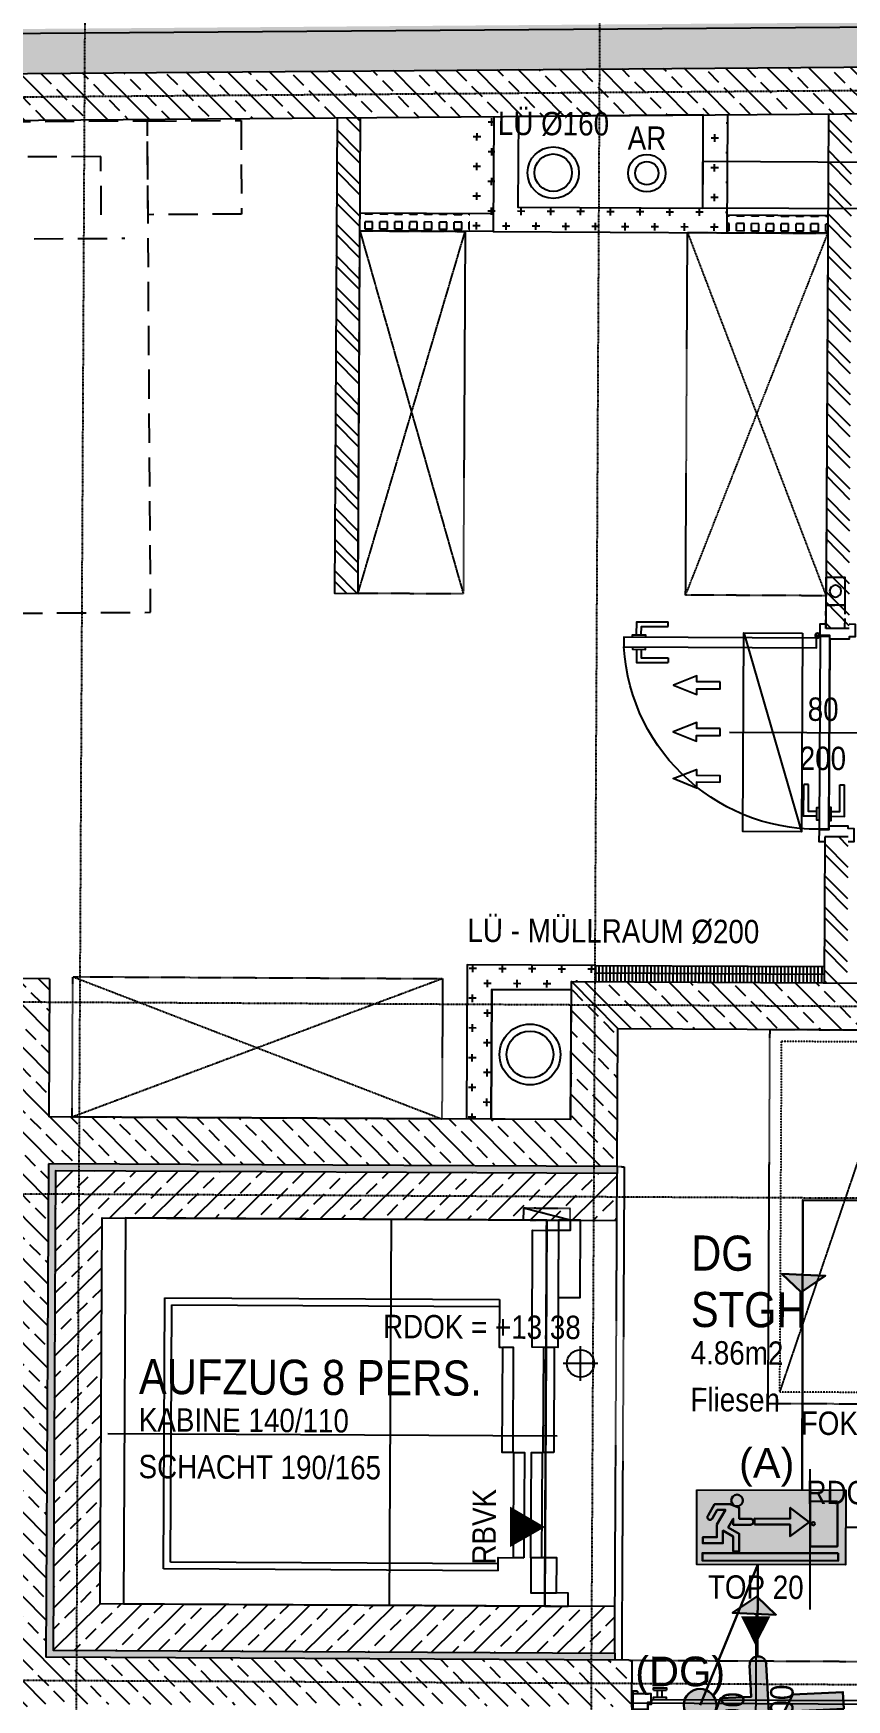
# Model space of a CAD drawing. Header units: millimetres. Extents: x -19411 to 51584, y -41547 to 69958.
# Drawn here: x -2486 to 989, y 25654 to 32778 of the extents above; entities that cross this region are included whole.
import ezdxf
from ezdxf.enums import TextEntityAlignment as Align

# ---------------------------------------------------------------- set-up
doc = ezdxf.new("R2010")
doc.units = ezdxf.units.MM
doc.linetypes.add('HIDDEN2', pattern=[0.1875, 0.125, -0.0625])
doc.linetypes.add('STRICHPUNKT', pattern=[1, 0.5, -0.25, 0, -0.25])
for name, color, linetype in [('00-AUF---------M0', 251, 'Continuous'), ('00-TXT---------M0', 251, 'Continuous'), ('00_HLP---------M0', 251, 'Continuous'), ('01-ANS-G00-L05-M0', 251, 'Continuous'), ('01-SYM-G00-L05-M0', 251, 'Continuous'), ('01-TXT---------M0', 251, 'Continuous'), ('01-TXT---------PP', 1, 'Continuous'), ('01-TXT-G00-L05-M0', 1, 'Continuous'), ('02-AXO-G00-L05-M0', 251, 'STRICHPUNKT'), ('02-FIL-G00-L05-LILA', 251, 'Continuous'), ('02-FIL-G00-L05-ORANGE', 251, 'Continuous'), ('02-FIL-G00-L05-STB', 251, 'Continuous'), ('02-HID-G00-L05-M0', 251, 'HIDDEN2'), ('02-TWA---------M0', 251, 'Continuous'), ('02-TWA-G00-L05-M0', 251, 'Continuous'), ('02-WDA-G00-L05-M0', 251, 'Continuous'), ('02-ZWA---------M0', 251, 'Continuous'), ('02-ZWA-G00-L05-M0', 251, 'Continuous'), ('03-ANS-G00-L05-M0', 251, 'Continuous'), ('03-HID-G00-L05-M0', 251, 'HIDDEN2'), ('03-SYM-G00-L05-M0', 251, 'Continuous'), ('05-STO---------M0', 251, 'Continuous'), ('05-STO--------M0', 251, 'Continuous'), ('05-SYM---------M0', 251, 'Continuous'), ('05-SYM--------M0', 251, 'Continuous'), ('05-SYM-G00-L05-M0', 251, 'Continuous'), ('05-TXT--------M0', 251, 'Continuous'), ('05-TXT-G00-L05-M0', 251, 'Continuous'), ('05_HLP---------M0', 251, 'Continuous'), ('06-SYM-G00-L05-M0', 251, 'Continuous'), ('07-SAN---------M0', 251, 'Continuous'), ('07-SAN-G00-L05-KLIMA', 8, 'Continuous'), ('07_MOB-G00-L05-M0', 251, 'HIDDEN2')]:
    doc.layers.add(name, color=color, linetype=linetype)
doc.layers.add('E_Beschriftung', color=254, linetype='Continuous', true_color=0xe6e6e6)
doc.styles.add('ARIAL', font='arial.ttf', dxfattribs={"width": 0.85})
doc.styles.get("Standard").update_dxf_attribs({"font": 'arial.ttf'})
pattern_1 = [(89.70755, (-35291.17, -23129.933), (-63.175056, 63.82329), [31.75, -95.25]), (179.70755, (-35275.214, -23114.14), (-63.82329, -63.175056), [31.75, -95.25])]
pattern_2 = [(89.70755, (-35291.17, -23129.933), (-27.252854, 47.764726), [31.75, -63.5]), (209.70755, (-35291.17, -23129.933), (-27.739039, -47.484027), [31.75, -63.5]), (149.70755, (-35291.17, -23129.933), (-54.991893, 0.280699), [-63.5, 31.75])]
pattern_3 = [(89.70755, (-35291.17, -23129.933), (-31.749586, 0.162059), [31.75, -31.75]), (179.70755, (-35291.17, -23129.933), (-0.162059, -31.749586), [31.75, -31.75])]
pattern_4 = [(134.70755, (-35291.17, -23129.93), (-90.25976, -89.34302), []), (134.70755, (-35290.71, -23040.13), (-90.25976, -89.34302), [63.5, -31.75])]
pattern_5 = [(134.70755, (-35291.17, -23129.93), (-67.69482, -67.00727), []), (134.70755, (-35290.94, -23085.03), (-67.69482, -67.00727), [])]

# ---------------------------------------------------------------- blocks, each defined once
blk = doc.blocks.new('LIFT')
at = {"layer": '00-AUF---------M0'}
for p, q in [((1.5, 1.73), (0.34, 1.73)), ((0.34, 1.73), (0.34, 0.3)), ((1.5, 0.3), (1.5, 1.73)), ((1.47, 1.7), (0.37, 1.7)), ((0.37, 1.7), (0.37, 0.3)), ((1.47, 0.3), (1.47, 1.7))]:
    blk.add_line(p, q, dxfattribs=at)
for points in [[(0.34, 0.3), (0.544, 0.3), (0.544, 0.29)], [(1.5, 0.3), (1.444, 0.3), (1.444, 0.19)]]:
    blk.add_lwpolyline(points, dxfattribs=at)
for points in [[(0.994, 0.24), (0.994, 0.285), (0.544, 0.285), (0.544, 0.24)], [(1.444, 0.19), (1.444, 0.235), (0.994, 0.235), (0.994, 0.19)], [(0.044, 0.05), (0.544, 0.05), (0.544, 0.16), (0.044, 0.16)], [(1.444, 0.115), (1.444, 0.16), (0.994, 0.16), (0.994, 0.115)], [(1.594, 0.05), (1.444, 0.05), (1.444, 0.16), (1.594, 0.16), (1.594, 0.05)], [(0, 0.1), (0, 0), (0.044, 0), (0.044, 0.1)], [(0.994, 0.065), (0.994, 0.11), (0.544, 0.11), (0.544, 0.065)], [(1.65, 0.1), (1.65, 0), (1.594, 0), (1.594, 0.1)]]:
    blk.add_lwpolyline(points, close=True, dxfattribs=at)
at = {"layer": '00_HLP---------M0'}
for points in [[(0.924, 0.05), (0.924, 1.97)], [(1.65, 1.9), (1.65, 0.1), (0, 0.1), (0, 1.9), (1.65, 1.9)], [(1.65, 0.763), (0, 0.763)]]:
    blk.add_lwpolyline(points, dxfattribs=at)
blk = doc.blocks.new('WET')
at = {"layer": '02-TWA---------M0'}
for points in [[(-0.53, 0), (-0.53, 0.2)], [(0.53, 0), (0.53, 0.2)]]:
    blk.add_lwpolyline(points, dxfattribs=at)
at = {"layer": '02-ZWA---------M0'}
for points in [[(-0.53, 0), (-0.53, -0.07)], [(0.53, 0), (0.53, -0.07)]]:
    blk.add_lwpolyline(points, dxfattribs=at)
at = {"layer": '05-STO---------M0'}
for points in [[(-0.525, 0.058), (-0.505, 0.058), (-0.505, 0.063, 0.414214), (-0.51, 0.068), (-0.53, 0.068)], [(0.525, 0.058), (0.505, 0.058), (0.505, 0.063, -0.414214), (0.51, 0.068), (0.53, 0.068)], [(-0.525, -0.01), (-0.505, -0.01), (-0.505, -0.015, -0.414214), (-0.51, -0.02), (-0.53, -0.02)], [(0.525, -0.01), (0.505, -0.01), (0.505, -0.015, 0.414214), (0.51, -0.02), (0.53, -0.02)]]:
    blk.add_lwpolyline(points, format="xyb", close=True, dxfattribs=at)
for points in [[(-0.464, -0.01), (-0.525, -0.01), (-0.525, 0.058), (-0.45, 0.058), (-0.45, 0.058), (-0.45, 0.058), (-0.45, 0.0195), (-0.464, 0.0195), (-0.464, -0.01)], [(0.464, -0.01), (0.525, -0.01), (0.525, 0.058), (0.45, 0.058), (0.45, 0.058), (0.45, 0.058), (0.45, 0.0195), (0.464, 0.0195), (0.464, -0.01)]]:
    blk.add_lwpolyline(points, dxfattribs=at)
at = {"layer": '05-SYM---------M0'}
for p, q in [((-0.422, -0.908), (-0.392, -0.908)), ((-0.422, -0.928), (-0.392, -0.928))]:
    blk.add_line(p, q, dxfattribs=at)
for points in [[(0.53, 0.018), (-0.53, 0.018)], [(-0.432, -0.061), (-0.432, -0.061), (-0.452, -0.061), (-0.452, -0.046), (-0.476, -0.046), (-0.476, -0.032), (-0.496, -0.032), (-0.496, -0.982), (-0.476, -0.982), (-0.476, -0.968), (-0.452, -0.968), (-0.452, -0.953), (-0.432, -0.953), (-0.432, -0.061)], [(-0.491, -0.021), (-0.481, -0.021)], [(-0.486, -0.026), (-0.486, -0.016)], [(-0.506, -0.928), (-0.562, -0.928), (-0.562, -0.793)], [(-0.542, -0.793), (-0.562, -0.793)], [(-0.506, -0.908), (-0.542, -0.908), (-0.542, -0.793)], [(-0.496, -0.9455), (-0.506, -0.9455), (-0.506, -0.8905), (-0.496, -0.8905)], [(-0.432, -0.9455), (-0.422, -0.9455), (-0.422, -0.8905), (-0.432, -0.8905)], [(-0.392, -0.9455), (-0.382, -0.9455), (-0.382, -0.8905), (-0.392, -0.8905)], [(-0.392, -0.9455), (-0.392, -0.8905)]]:
    blk.add_lwpolyline(points, dxfattribs=at)
blk.add_circle((-0.486, -0.021), 0.01, dxfattribs=at)
blk.add_arc((-0.486, -0.021), 0.9611, 269.40381, 0.65581, dxfattribs=at)
at = {"layer": '05_HLP---------M0'}
for p, q in [((0.401, 0.043), (0.401, 0.073)), ((0.421, 0.043), (0.421, 0.073))]:
    blk.add_line(p, q, dxfattribs=at)
for points in [[(0.4385, 0.073), (0.4385, 0.083), (0.3835, 0.083), (0.3835, 0.073)], [(0.4385, 0.073), (0.3835, 0.073)], [(-0.446, 0.033), (-0.446, 0.033), (-0.446, 0.013), (-0.461, 0.013), (-0.461, -0.011), (-0.475, -0.011), (-0.475, -0.031), (0.475, -0.031), (0.475, -0.011), (0.461, -0.011), (0.461, 0.013), (0.446, 0.013), (0.446, 0.033), (-0.446, 0.033)], [(0.4385, 0.033), (0.4385, 0.043), (0.3835, 0.043), (0.3835, 0.033)], [(0.421, -0.041), (0.421, -0.097), (0.286, -0.097)], [(0.401, -0.041), (0.401, -0.077), (0.286, -0.077)], [(0.4385, -0.031), (0.4385, -0.041), (0.3835, -0.041), (0.3835, -0.031)], [(0.286, -0.077), (0.286, -0.097)]]:
    blk.add_lwpolyline(points, dxfattribs=at)
blk = doc.blocks.new('00-top')
blk.add_lwpolyline([(0, 0, 0, 0.125, 0), (-0.125, 0, 0.125, 0.125, 0)], format="xyseb")
at = {"layer": '01-TXT---------M0', "color": 8, "style": 'ARIAL', "width": 0.85}
for tag, p in [('NUMBER', (-0.3, 0)), ('TOP', (-0.65, 0))]:
    blk.add_attdef(tag, text='', height=0.1, rotation=90, dxfattribs=at).set_placement(p, align=Align.MIDDLE_CENTER)
blk = doc.blocks.new('05-TXT')
at = {"layer": '05-TXT--------M0'}
blk.add_line((-0.4, 0), (0.4, 0), dxfattribs=at)
at = {"layer": '05-TXT--------M0', "color": 8, "style": 'ARIAL', "width": 0.85}
blk.add_attdef('BREITE', text='', height=0.1, dxfattribs=at).set_placement((0, 0.05), align=Align.CENTER)
blk.add_attdef('HÖHE', text='', height=0.1, rotation=360, dxfattribs=at).set_placement((0, -0.06), align=Align.TOP_CENTER)
blk = doc.blocks.new('TÜR-80_10er-WAND')
at = {"layer": '00_HLP---------M0'}
for points in [[(-0.3575, 0.027), (-0.3575, 0.083), (-0.2225, 0.083)], [(-0.2225, 0.063), (-0.2225, 0.083)], [(0.4, 0.017), (-0.4, 0.017)], [(-0.375, 0.017), (-0.375, 0.027), (-0.32, 0.027), (-0.32, 0.017)], [(-0.3375, 0.027), (-0.3375, 0.063), (-0.2225, 0.063)], [(-0.375, -0.025), (-0.375, -0.035), (-0.32, -0.035), (-0.32, -0.025)], [(-0.3575, -0.035), (-0.3575, -0.091), (-0.2225, -0.091)], [(-0.3375, -0.035), (-0.3375, -0.071), (-0.2225, -0.071)], [(-0.2225, -0.071), (-0.2225, -0.091)]]:
    blk.add_lwpolyline(points, dxfattribs=at)
blk.add_lwpolyline([(0.4115, -0.025), (-0.4115, -0.025), (-0.4115, -0.025), (-0.4115, 0.017), (0.4115, 0.017)], close=True, dxfattribs=at)
at = {"layer": '02-ZWA---------M0'}
for points in [[(-0.445, 0.1), (-0.445, 0)], [(0.445, 0.1), (0.445, 0)]]:
    blk.add_lwpolyline(points, dxfattribs=at)
at = {"layer": '05-STO--------M0'}
for points in [[(-0.465, 0.1), (-0.465, 0.125), (-0.41, 0.125), (-0.41, 0.1), (-0.4, 0.1), (-0.4, 0.017), (-0.415, 0.017), (-0.415, -0.025), (-0.465, -0.025), (-0.465, 0)], [(0.465, 0.1), (0.465, 0.125), (0.41, 0.125), (0.41, 0.1), (0.4, 0.1), (0.4, 0.017), (0.415, 0.017), (0.415, -0.025), (0.465, -0.025), (0.465, 0)]]:
    blk.add_lwpolyline(points, dxfattribs=at)
at = {"layer": '05-SYM---------M0'}
for points in [[(0.352, -0.8085), (0.296, -0.8085), (0.296, -0.6735)], [(0.316, -0.6735), (0.296, -0.6735)], [(0.352, -0.7885), (0.316, -0.7885), (0.316, -0.6735)], [(0.414, -0.8085), (0.47, -0.8085), (0.47, -0.6735)], [(0.414, -0.7885), (0.45, -0.7885), (0.45, -0.6735)], [(0.45, -0.6735), (0.47, -0.6735)], [(0.362, -0.826), (0.352, -0.826), (0.352, -0.771), (0.362, -0.771)], [(0.404, -0.826), (0.414, -0.826), (0.414, -0.771), (0.404, -0.771)]]:
    blk.add_lwpolyline(points, dxfattribs=at)
at = {"layer": '05-SYM--------M0'}
blk.add_lwpolyline([(0.404, -0.0395), (0.404, -0.8625), (0.404, -0.8625), (0.362, -0.8625), (0.362, -0.0395)], close=True, dxfattribs=at)
for points in [[(0.41, -0.036), (0.42, -0.036)], [(0.415, -0.031), (0.415, -0.041)]]:
    blk.add_lwpolyline(points, dxfattribs=at)
blk.add_circle((0.415, -0.036), 0.01, dxfattribs=at)
blk.add_arc((0.415, -0.036), 0.8282, 176.33088, 266.33088, dxfattribs=at)
blk = doc.blocks.new('01-SQM')
at = {"layer": '01-TXT---------M0', "color": 1, "style": 'ARIAL', "width": 0.85}
blk.add_attdef('ROOM', (0, 0), '', height=0.15, dxfattribs=at)
blk.add_attdef('AREA', text='', height=0.1, dxfattribs=at).set_placement((0, -0.06), align=Align.TOP_LEFT)
at = {"layer": '01-TXT---------PP', "color": 1, "style": 'ARIAL', "width": 0.85}
blk.add_attdef('NR', text='', height=0.15, dxfattribs=at).set_placement((-0.1173, 0), align=Align.RIGHT)
blk.add_attdef('FLOOR', text='', height=0.1, dxfattribs=at).set_placement((0, -0.26), align=Align.TOP_LEFT)
blk = doc.blocks.new('03-rar')
blk.add_circle((0, 0), 0.05)
at = {"layer": '01-TXT---------M0', "color": 8, "style": 'ARIAL', "width": 0.85}
blk.add_attdef('RR', text='', height=0.1, dxfattribs=at).set_placement((0, 0.1), align=Align.CENTER)
blk = doc.blocks.new('01-HK1')
for p, q in [((-0.0005, -0.0742), (-0.0005, 0.0742)), ((0.0737, 0), (-0.0747, 0))]:
    blk.add_line(p, q)
blk.add_circle((-0.0005, 0), 0.0586)
for points in [[(-0.0005, 0.0586), (0.0409, 0.0414), (-0.0005, 0)], [(-0.0005, 0), (0.0581, 0), (0.0409, 0.0414)], [(-0.0591, 0), (-0.0419, -0.0414), (-0.0005, 0)], [(-0.0419, -0.0414), (-0.0005, -0.0586), (-0.0005, 0)]]:
    blk.add_solid(points)
at = {"layer": '01-TXT---------M0', "color": 8, "style": 'ARIAL', "width": 0.85}
blk.add_attdef('HEIGHT', text='', height=0.1, dxfattribs=at).set_placement((0, 0.2), align=Align.TOP_CENTER)
blk = doc.blocks.new('BETT')
for points in [[(0, 0.95), (-0.4, 0.95), (-0.4, 1.35), (0, 1.35)], [(0, -1.35), (-0.4, -1.35), (-0.4, -0.95), (0, -0.95)]]:
    blk.add_lwpolyline(points, close=True)
at = {"flags": 128}
blk.add_lwpolyline([(-2.1, 0.95), (-2.1, -0.95), (0, -0.95), (0, 0.95)], close=True, dxfattribs=at)
for points in [[(-0.5, 0.85), (-0.5, -0.85)], [(-0.4, 0.75), (-0.15, 0.75), (-0.15, 0.15), (-0.4, 0.15)], [(-0.4, -0.75), (-0.15, -0.75), (-0.15, -0.15), (-0.4, -0.15)]]:
    blk.add_lwpolyline(points)
blk = doc.blocks.new('01-hk4')
blk.add_lwpolyline([(0, 0, 0, 0.270625, 0), (0, 0.234375, 0.270625, 0.270625, 0)], format="xyseb")
at = {"layer": '00-TXT---------M0', "color": 8, "style": 'ARIAL', "width": 0.85}
blk.add_attdef('HEIGHT', text='', height=0.1, dxfattribs=at).set_placement((0, 0.35), align=Align.CENTER)
blk = doc.blocks.new('01-HK2')
for p, q in [((0, -0.098), (0, 0.098)), ((0.098, 0), (-0.098, 0))]:
    blk.add_line(p, q)
blk.add_circle((0, 0), 0.0773)
at = {"layer": '01-TXT---------M0', "color": 8, "style": 'ARIAL', "width": 0.85}
blk.add_attdef('HEIGHT', text='', height=0.1, rotation=360, dxfattribs=at).set_placement((0, 0.132), align=Align.BOTTOM_CENTER)
blk = doc.blocks.new('KLIMAGERÄT')
for points in [[(-0.425, 0), (0.425, 0), (0.425, -0.25), (-0.425, -0.25), (-0.425, 0)], [(-0.215, -0.35), (-0.215, -0.45), (-0.24, -0.45), (-0.2, -0.55), (-0.2, -0.55), (-0.16, -0.45), (-0.185, -0.45), (-0.185, -0.35), (-0.215, -0.35)], [(-0.015, -0.35), (-0.015, -0.45), (-0.04, -0.45), (0, -0.55), (0, -0.55), (0.04, -0.45), (0.015, -0.45), (0.015, -0.35), (-0.015, -0.35)], [(0.215, -0.35), (0.215, -0.45), (0.24, -0.45), (0.2, -0.55), (0.2, -0.55), (0.16, -0.45), (0.185, -0.45), (0.185, -0.35), (0.215, -0.35)]]:
    blk.add_lwpolyline(points, close=True)
blk.add_lwpolyline([(-0.425, -0.25), (0.425, 0)])
blk = doc.blocks.new('07_Klimasifon')
at = {"layer": '00_HLP---------M0', "linetype": 'HIDDEN2', "ltscale": 0.3}
blk.add_lwpolyline([(0, -0.1), (0.08, -0.1), (0.08, 0), (0, 0)], close=True, dxfattribs=at)
at = {"layer": '07-SAN---------M0'}
blk.add_lwpolyline([(0, -0.22), (0.08, -0.22), (0.08, -0.1), (0, -0.1)], close=True, dxfattribs=at)
blk.add_circle((0.04, -0.16), 0.025, dxfattribs=at)
blk = doc.blocks.new('9809550')
at = {"color": 18, "lineweight": 30, "true_color": 0x000000}
for points in [[(423921.7, 99168.8), (423956.8, 99168.8), (423956.8, 99202.9), (423984.5, 99214.5), (424033.7, 99214.5), (424053.8, 99178.3)], [(424040.2, 99170.9), (424025.2, 99196.7), (423999.7, 99196.8), (424026.2, 99150.3), (424026.2, 99110.9), (424070.2, 99110.9), (424070.2, 99092.3), (424007.5, 99092.3), (424007.5, 99131.7), (423975, 99113.1), (423975, 99067), (423956.5, 99067), (423956.5, 99122.4), (423990.5, 99141.9), (423975.1, 99168.8), (423975.1, 99150.2), (423921.7, 99150.3)]]:
    blk.add_lwpolyline(points, dxfattribs=at)
blk.add_circle((423963.6, 99225.9), 18.1, dxfattribs=at)
for centre, radius, start, end in [((423921.7, 99159.5), 9.27, 89.9849, 270.0151), ((424047.8, 99173.1), 7.96, 195.7299, 41.4005)]:
    blk.add_arc(centre, radius, start, end, dxfattribs=at)
blk = doc.blocks.new('750298750')
h = blk.add_hatch(color=3)
h.paths.add_polyline_path([(426943.6, 99576.9), (426968.1, 99576.8), (426982.5, 99552, 1.25347), (426995.6, 99559.2), (426976.3, 99594), (426929, 99594), (426902.3, 99582.8), (426902.3, 99550), (426868.6, 99550, 1), (426868.6, 99532.2), (426919.9, 99532.1), (426919.9, 99550), (426934.8, 99524.1), (426902.1, 99505.4), (426902.1, 99452.1), (426919.8, 99452.1), (426919.8, 99496.4), (426951.1, 99514.3), (426951.1, 99476.4), (427011.4, 99476.4), (427011.4, 99494.3), (426969.1, 99494.3), (426969.1, 99532.2)])
h.paths.add_polyline_path([(426891.5, 99604.9, 1), (426926.3, 99604.9, 1)])
at = {"xscale": 0.9619413167778113, "yscale": 0.9619413167778113, "zscale": 0.9619413167778113}
blk.add_blockref('9809550', (19080.8, 4155.4), dxfattribs=at)
blk = doc.blocks.new('595995')
blk.add_hatch(color=256).paths.add_polyline_path([(423732.4, 99468.9), (423791.5, 99424.8), (423791.5, 99458.8), (423902.8, 99458.8), (423902.6, 99477.2), (423791.8, 99477.2), (423791.8, 99513.6)])
at = {"color": 18, "lineweight": 30, "true_color": 0x000000}
blk.add_lwpolyline([(423902.6, 99477.2), (423791.8, 99477.2), (423791.8, 99513.6), (423732.4, 99468.9), (423791.5, 99424.8), (423791.5, 99458.8), (423902.8, 99458.8), (423902.6, 99477.2)], dxfattribs=at)
blk = doc.blocks.new('RIVO-RZ-ARR_right')
h = blk.add_hatch(color=100)
h.paths.add_polyline_path([(423617.7, 99567.6), (423617.7, 99335.8), (424081.3, 99335.8), (424081.3, 99567.6)])
h.paths.add_polyline_path([(424057.5, 99371.2), (424057.5, 99347.4), (423635.1, 99347.4), (423635.1, 99371.2)], flags=16)
h.paths.add_polyline_path([(423970.6, 99533.1), (424055.7, 99533.1), (424055.7, 99392.7), (423970.6, 99392.7)], flags=16)
h = blk.add_hatch(color=256)
h.paths.add_polyline_path([(423706.5, 99506.1), (423680.1, 99459.6), (423680.1, 99420.2), (423636.1, 99420.2), (423636.1, 99401.6), (423698.8, 99401.6), (423698.8, 99441), (423731.3, 99422.4), (423731.3, 99376.3), (423749.8, 99376.3), (423749.8, 99431.8), (423715.7, 99451.2), (423731.2, 99478.1), (423731.2, 99459.5), (423784.6, 99459.6, 0.998804), (423784.5, 99478.1), (423749.5, 99478.1), (423749.5, 99512.3), (423721.8, 99523.9), (423672.6, 99523.9), (423652.5, 99487.7, 1.25347), (423666.1, 99480.2), (423681.1, 99506)])
h.paths.add_polyline_path([(423760.8, 99535.2, 1), (423724.6, 99535.2, 1)])
h = blk.add_hatch(color=256)
h.paths.add_polyline_path([(424055.7, 99533.1), (423970.6, 99533.1), (423970.6, 99392.7), (424055.7, 99392.7)])
h.paths.add_polyline_path([(423985.2, 99463.1, -1), (423975.2, 99463.1, -1)], flags=16)
blk.add_hatch(color=256).paths.add_polyline_path([(424057.5, 99347.4), (424057.5, 99371.2), (423635.1, 99371.2), (423635.1, 99347.4)])
blk.add_lwpolyline([(423617.7, 99567.6), (424081.3, 99567.6), (424081.3, 99335.8), (423617.7, 99335.8)], close=True)
at = {"color": 18, "lineweight": 30, "true_color": 0x000000}
for points in [[(424055.7, 99533.1), (423970.6, 99533.1), (423970.6, 99392.7), (424055.7, 99392.7)], [(424057.5, 99371.2), (423635.1, 99371.2), (423635.1, 99347.4), (424057.5, 99347.4)]]:
    blk.add_lwpolyline(points, close=True, dxfattribs=at)
blk.add_circle((423980.2, 99463.1), 5, dxfattribs=at)
at = {"xscale": -1, "rotation": 359.9999999997448}
blk.add_blockref('9809550', (847706.3, 309.3), dxfattribs=at)
at = {"rotation": 180.0000000000325}
blk.add_blockref('595995', (847699.7, 198937.4), dxfattribs=at)
blk = doc.blocks.new('4444444')
at = {"lineweight": 30}
h = blk.add_hatch(color=100, dxfattribs=at)
h.dxf.hatch_style = 1
h.paths.add_polyline_path([(431810.8, 98429.5), (431736, 98429.5), (431806.7, 98326.5)])
h.paths.add_polyline_path([(431814, 98511.5), (431736, 98429.5), (431810.8, 98429.5)])
at = {"color": 102, "lineweight": 30, "true_color": 0x21de37}
blk.add_lwpolyline([(431736, 98429.5), (431806.7, 98326.5), (431736, 98429.5), (431814, 98511.5), (431806.7, 98326.5)], dxfattribs=at)

msp = doc.modelspace()

# ---------------------------------------------------------------- hatches: boundary and pattern name
at = {"layer": '02-FIL-G00-L05-LILA'}
h = msp.add_hatch(dxfattribs=at)
h.set_pattern_fill('HONEY', color=256, scale=10, angle=197.04654128, style=0)
h.set_pattern_definition(pattern_2)
h.paths.add_polyline_path([(3673.4417, 32824.6086), (3673.5438, 32844.61), (-4896.9068, 32778.1926), (-4897.0089, 32758.1912)])
h = msp.add_hatch(dxfattribs=at)
h.set_pattern_fill('HONEY', color=256, scale=10, angle=197.04654128, style=0)
h.set_pattern_definition(pattern_2)
h.paths.add_polyline_path([(3362.5576, 32652.1943), (3363.4254, 32822.2061), (-5097.0194, 32756.6412), (-5102.9278, 31599.0979), (-4902.9305, 31598.0771), (-4902.6242, 31658.0763), (-4897.8767, 32588.1794)])
h = msp.add_hatch(dxfattribs=at)
h.set_pattern_fill('HONEY', color=256, scale=10, angle=197.04654128, style=0)
h.set_pattern_definition(pattern_2)
h.paths.add_polyline_path([(8.426, 27932.9608), (-2421.5423, 27945.364), (-2432.3122, 25835.3915), (-2.3439, 25822.9883), (-2.1907, 25852.9879), (-2402.1595, 25865.238), (-2391.6958, 27915.2113), (8.2729, 27902.9612)])
at = {"layer": '02-FIL-G00-L05-ORANGE'}
h = msp.add_hatch(dxfattribs=at)
h.set_pattern_fill('ANSI32', color=256, scale=10, angle=197.04654128, style=0)
h.set_pattern_definition(pattern_5)
h.paths.add_polyline_path([(-1199.0783, 30384.1561), (-1099.0796, 30383.6456), (-1091.1681, 31933.6254), (-1088.6973, 32417.6929), (-1188.7025, 32416.9179)])
h = msp.add_hatch(dxfattribs=at)
h.set_pattern_fill('CROSS', color=256, scale=10, angle=197.04654128, style=0)
h.set_pattern_definition(pattern_1)
h.paths.add_polyline_path([(481.3853, 32429.8604), (376.3798, 32429.0467), (374.3488, 32031.1464), (-515.6396, 32035.6892), (-513.667, 32422.1492), (-618.6726, 32421.3354), (-621.1742, 31931.2265), (478.8115, 31925.6118)])
h = msp.add_hatch(dxfattribs=at)
h.set_pattern_fill('ANSI32', color=256, scale=10, angle=197.04654128, style=0)
h.set_pattern_definition(pattern_5)
h.paths.add_polyline_path([(1011.4131, 32433.9679), (911.4079, 32433.1929), (900.1797, 30233.4391), (1000.1784, 30232.9286)])
h = msp.add_hatch(dxfattribs=at)
h.set_pattern_fill('SQUARE', color=256, scale=10, angle=197.04654128, style=0)
h.set_pattern_definition(pattern_3)
h.paths.add_polyline_path([(-621.1742, 31931.2265), (-620.7914, 32006.2255), (-1090.7853, 32008.6245), (-1091.1681, 31933.6254)])
h = msp.add_hatch(dxfattribs=at)
h.set_pattern_fill('SQUARE', color=256, scale=10, angle=197.04654128, style=0)
h.set_pattern_definition(pattern_3)
h.paths.add_polyline_path([(478.8115, 31925.6118), (908.8059, 31923.417), (909.1887, 31998.4161), (479.1943, 32000.6109)])
h = msp.add_hatch(dxfattribs=at)
h.set_pattern_fill('ANSI32', color=256, scale=10, angle=197.04654128, style=0)
h.set_pattern_definition(pattern_5)
h.paths.add_polyline_path([(995.6357, 29342.9402), (895.637, 29343.4506), (892.4469, 28718.4588), (992.4456, 28717.9484)])
h = msp.add_hatch(dxfattribs=at)
h.set_pattern_fill('CROSS', color=256, scale=10, angle=197.04654128, style=0)
h.set_pattern_definition(pattern_1)
h.paths.add_polyline_path([(-82.1831, 28793.4345), (-187.1818, 28793.9704), (-637.1759, 28796.2673), (-640.5447, 28136.2759), (-535.546, 28135.74), (-532.7132, 28690.7327), (-187.7177, 28688.9718), (-187.5391, 28723.9713), (-82.5404, 28723.4354)])
h = msp.add_hatch(dxfattribs=at)
h.set_pattern_fill('GRATE', color=256, scale=20, angle=197.04654128, style=0)
h.set_pattern_definition([(89.70755, (-35291.17, -23129.933), (-15.8747932, 0.0810293), []), (179.70755, (-35291.17, -23129.933), (-0.32412, -63.49917), [])])
h.paths.add_polyline_path([(892.4469, 28718.4588), (892.8042, 28788.4579), (-82.1831, 28793.4345), (-82.5404, 28723.4354)])
at = {"layer": '02-FIL-G00-L05-STB'}
h = msp.add_hatch(dxfattribs=at)
h.set_pattern_fill('ANSI33', color=256, scale=20, angle=197.04654128, style=0)
h.set_pattern_definition(pattern_4)
h.paths.add_polyline_path([(-4902.6242, 31658.0763), (-4822.6252, 31657.668), (-4702.6268, 31657.0555), (-4698.8871, 32389.7155), (3141.5252, 32450.4754), (3142.5461, 32650.4893), (-4897.8767, 32588.1794)])
h = msp.add_hatch(dxfattribs=at)
h.set_pattern_fill('ANSI33', color=256, scale=20, angle=197.04654128, style=0)
h.set_pattern_definition(pattern_4)
h.paths.add_polyline_path([(67.6552, 25822.631), (-2432.3122, 25835.3915), (-2421.5423, 27945.364), (8.426, 27932.9608), (11.4375, 28522.9531), (-187.5391, 28723.9713), (-190.5505, 28133.979), (-2420.5215, 28145.3614), (-2417.51, 28735.3537), (-3552.4952, 28741.147), (-3553.5161, 28541.1496), (-2618.5282, 28536.3772), (-2636.9289, 24931.4241), (-2436.9315, 24930.4033), (-2433.333, 25635.3941), (66.6344, 25622.6336)])
h = msp.add_hatch(dxfattribs=at)
h.set_pattern_fill('ANSI33', color=256, scale=20, angle=197.04654128, style=0)
h.set_pattern_definition(pattern_4)
h.paths.add_polyline_path([(5462.3873, 28695.1326), (-187.5391, 28723.9713), (11.4375, 28522.9531), (5261.3691, 28496.156), (5258.5108, 27936.1633), (5458.5082, 27935.1425)])
h = msp.add_hatch(dxfattribs=at)
h.set_pattern_fill('ANSI33', color=256, scale=20, angle=107.04654128, style=0)
h.set_pattern_definition([(44.70755, (-35291.17, -23129.93), (-89.34302, 90.25976), []), (44.70755, (-35201.37, -23130.39), (-89.34302, 90.25976), [63.5, -31.75])])
h.paths.add_polyline_path([(8.2729, 27902.9612), (-2391.6958, 27915.2113), (-2402.1595, 25865.238), (-2.1907, 25852.9879), (-1.1699, 26052.9853), (-2201.1412, 26064.2145), (-2192.7193, 27714.193), (7.2521, 27702.9638)])

# ---------------------------------------------------------------- linework, layer by layer
at = {"color": 102, "lineweight": 30, "true_color": 0x21de37}
for points in [[(4577.0528, 27781.6599), (801.3984, 27790.2992), (798.555, 26547.6598)], [(984.9267, 26390.2593), (4110.3764, 26392.2851)], [(608.2303, 25839.493), (609.1286, 26232.0546)]]:
    msp.add_lwpolyline(points, dxfattribs=at)
at = {"color": 4, "lineweight": 30}
msp.add_lwpolyline([(362.4076, 25630.3179), (609.1286, 26232.0546)], dxfattribs=at)
at = {"layer": '01-ANS-G00-L05-M0'}
msp.add_lwpolyline([(-527.7133, 28690.7072), (-187.7177, 28688.9718), (-190.5505, 28133.979), (-530.5461, 28135.7144)], close=True, dxfattribs=at)
msp.add_lwpolyline([(-292.744, 27704.495), (-301.166, 26054.5165)], dxfattribs=at)
at = {"layer": '02-AXO-G00-L05-M0'}
for points in [[(-2255.5206, 35002.203), (-2369.8548, 12602.4948)], [(-55.5493, 34990.9738), (-169.8835, 12591.2656)], [(-12707.2983, 32427.6567), (8312.3075, 32590.5498)], [(8291.8401, 28580.689), (-12726.3867, 28687.9717)], [(8287.6546, 27760.6997), (-12730.5721, 27867.9824)], [(8277.0379, 25680.7268), (-12741.1889, 25788.0095)]]:
    msp.add_lwpolyline(points, dxfattribs=at)
at = {"layer": '02-FIL-G00-L05-STB'}
msp.add_lwpolyline([(11.4375, 28522.9531), (-187.5391, 28723.9713)], dxfattribs=at)
at = {"layer": '02-HID-G00-L05-M0'}
msp.add_lwpolyline([(661.429, 28519.6354), (1761.4147, 28514.0207), (1753.248, 26914.0416), (653.2623, 26919.6562)], close=True, dxfattribs=at)
for points in [[(8.426, 27932.9608), (38.4256, 27932.8077), (27.6558, 25822.8351), (27.6558, 25822.8351)], [(-301.166, 26054.5165), (-292.744, 27704.495)], [(-1.1699, 26052.9853), (7.2521, 27702.9638)], [(57.6554, 25822.682), (1147.6412, 25817.1184)]]:
    msp.add_lwpolyline(points, dxfattribs=at)
at = {"layer": '02-HID-G00-L05-M0', "color": 4}
for points in [[(-392.7427, 27705.0055), (-192.7453, 27703.9846), (-192.4901, 27753.984), (-392.4875, 27755.0048), (-392.7427, 27705.0055)], [(-192.7453, 27703.9846), (-392.4833, 27755.8309)]]:
    msp.add_lwpolyline(points, dxfattribs=at)
at = {"layer": '02-TWA-G00-L05-M0'}
for p, q in [((-4698.8871, 32389.7155), (3141.5252, 32450.4754)), ((-2417.51, 28735.3537), (-2420.5215, 28145.3614)), ((-190.5505, 28133.979), (-2420.5215, 28145.3614)), ((-2421.5423, 27945.364), (-2432.3122, 25835.3915)), ((8.426, 27932.9608), (-2421.5423, 27945.364)), ((57.6554, 25822.682), (-2432.3122, 25835.3915))]:
    msp.add_line(p, q, dxfattribs=at)
for points in [[(-4897.8767, 32588.1794), (3362.5576, 32652.1943), (3358.0296, 31765.0881)], [(-2417.51, 28735.3537), (-3552.4952, 28741.147)], [(-190.5505, 28133.979), (-187.5391, 28723.9713), (5462.3873, 28695.1326)], [(8.426, 27932.9608), (11.4375, 28522.9531), (5261.3691, 28496.156)]]:
    msp.add_lwpolyline(points, dxfattribs=at)
msp.add_lwpolyline([(8.2729, 27902.9612), (-2391.6958, 27915.2113), (-2402.1595, 25865.238), (-2.1907, 25852.9879), (-1.1699, 26052.9853), (-2201.1412, 26064.2145), (-2192.7193, 27714.193), (7.2521, 27702.9638)], close=True, dxfattribs=at)
at = {"layer": '02-WDA-G00-L05-M0'}
msp.add_line((3673.4417, 32824.6086), (-5097.0194, 32756.6412), dxfattribs=at)
for points in [[(8.426, 27932.9608), (8.2729, 27902.9612)], [(-2.1907, 25852.9879), (-2.3439, 25822.9883)]]:
    msp.add_lwpolyline(points, dxfattribs=at)
at = {"layer": '02-ZWA-G00-L05-M0'}
for p, q in [((911.4079, 32433.1929), (900.1797, 30233.4391)), ((895.637, 29343.4506), (892.4469, 28718.4588)), ((-82.1831, 28793.4345), (892.8042, 28788.4579))]:
    msp.add_line(p, q, dxfattribs=at)
for points in [[(-1188.696, 32418.2034), (-1199.0783, 30384.1561), (-1099.0796, 30383.6456), (-1088.6907, 32418.9784)], [(-518.6673, 32422.1104), (-521.1755, 31930.7161), (478.8115, 31925.6118), (481.3853, 32429.8604)], [(-413.6618, 32422.9242), (-415.6409, 32035.1787), (374.3488, 32031.1464), (376.3798, 32429.0467)], [(-520.7927, 32005.7151), (-1090.7853, 32008.6245)], [(909.1887, 31998.4161), (479.1943, 32000.6109)], [(-521.1755, 31930.7161), (-1091.1681, 31933.6254)], [(908.8059, 31923.417), (478.8115, 31925.6118)], [(-82.1831, 28793.4345), (-632.176, 28796.2418), (-635.5447, 28136.2504)], [(-82.5404, 28723.4354), (-82.1831, 28793.4345)], [(-187.7177, 28688.9718), (-527.7133, 28690.7072), (-530.5461, 28135.7144)]]:
    msp.add_lwpolyline(points, dxfattribs=at)
at = {"layer": '03-ANS-G00-L05-M0'}
msp.add_lwpolyline([(-415.6409, 32035.1787), (374.3488, 32031.1464), (376.3798, 32429.0467), (-413.6618, 32422.9242), (-415.6409, 32035.1787)], dxfattribs=at)
msp.add_lwpolyline([(375.3696, 32231.1438), (1110.36, 32227.3922), (1109.3392, 32027.3948), (374.3488, 32031.1464)], close=True, dxfattribs=at)
at = {"layer": '03-HID-G00-L05-M0', "ltscale": 0.5}
msp.add_lwpolyline([(711.1732, 28469.3808), (1711.1601, 28464.2766), (1703.5038, 26964.2961), (703.5169, 26969.4003)], close=True, dxfattribs=at)
msp.add_lwpolyline([(703.5169, 26969.4003), (1211.1667, 28466.8287), (1703.5038, 26964.2961)], dxfattribs=at)
at = {"layer": '03-SYM-G00-L05-M0'}
for centre, radius in [((-264.8886, 32182.1899), 110), ((135.1062, 32180.1482), 80), ((-364.1318, 28412.3686), 130)]:
    msp.add_circle(centre, radius, dxfattribs=at)
at = {"layer": '06-SYM-G00-L05-M0'}
msp.add_lwpolyline([(-242.7447, 27704.2398), (-244.4291, 27374.2441), (-149.4303, 27373.7592), (-147.7459, 27703.7549)], close=True, dxfattribs=at)
at = {"layer": '07_MOB-G00-L05-M0'}
for points in [[(-649.0855, 30381.3487), (-1099.0796, 30383.6456), (-1091.1681, 31933.6254), (-641.174, 31931.3286)], [(900.8943, 30373.4372), (300.9022, 30376.4998), (308.8137, 31926.4796), (908.8059, 31923.417)], [(-2320.5228, 28144.851), (-2317.4603, 28744.8432), (-737.4808, 28736.7785), (-740.5434, 28136.7863)]]:
    msp.add_lwpolyline(points, close=True, dxfattribs=at)
for points in [[(-1099.0796, 30383.6456), (-641.174, 31931.3286)], [(-1091.1681, 31933.6254), (-649.0855, 30381.3487)], [(300.9022, 30376.4998), (908.8059, 31923.417)], [(308.8137, 31926.4796), (900.8943, 30373.4372)], [(-737.4808, 28736.7785), (-2320.5228, 28144.851)], [(-2317.4603, 28744.8432), (-740.5434, 28136.7863)]]:
    msp.add_lwpolyline(points, dxfattribs=at)
at = {"layer": 'E_Beschriftung'}
msp.add_line((831.8282, 26639.6036), (831.4422, 26039.6038), dxfattribs=at)

# ---------------------------------------------------------------- block references
at = {"color": 102, "lineweight": 30, "true_color": 0x21de37}
for p, rotation in [((98235.2614, -404563.9288), 89.86889805719122), ((-96836.4104, 458055.5449), 269.8688980572011)]:
    msp.add_blockref('4444444', p, dxfattribs=dict(at, rotation=rotation))
at = {"xscale": 1.372350253694371, "yscale": 1.372350253694371, "zscale": 1.372350253694371, "rotation": 359.8688980571914}
msp.add_blockref('RIVO-RZ-ARR_right', (-581313.9736, -108760.2553), dxfattribs=at)
at = {"color": 102, "lineweight": 30, "true_color": 0x21de37, "xscale": -4.006823643639402, "yscale": 4.006823643639398, "zscale": 4.006823643639398, "rotation": 92.75414849245023}
msp.add_blockref('750298750', (316807.9562, 1753379.8964), dxfattribs=at)
at = {"layer": '01-SYM-G00-L05-M0'}
ref = msp.add_blockref('01-HK2', (-148.0773, 27091.3432), dxfattribs=dict(at, xscale=757.5757580398792, yscale=757.5757580398792, zscale=757.5757580398792, rotation=359.7075493233051))
ref.add_attrib('HEIGHT', 'RDOK = +13.38', dxfattribs={"layer": '01-TXT---------M0', "color": 8, "height": 100, "rotation": 359.70754932, "style": 'ARIAL', "width": 0.85}).set_placement((-147.6985, 27165.5609), align=Align.BOTTOM_RIGHT)
at = {"layer": '01-SYM-G00-L05-M0', "xscale": 1000, "yscale": 1000, "zscale": 1000, "rotation": 359.7075493068887}
msp.add_blockref('01-HK1', (1346.379, 26683.7098), dxfattribs=at).add_auto_attribs({'HEIGHT': 'FOK STGH = +13.45'})
at = {"layer": '01-SYM-G00-L05-M0'}
ref = msp.add_blockref('01-HK2', (1344.3372, 26383.7164), dxfattribs=dict(at, xscale=757.5757580398792, yscale=757.5757580398792, zscale=757.5757580398792, rotation=359.7075493233051))
ref.add_attrib('HEIGHT', 'RDOK DG = +13.27', dxfattribs={"layer": '01-TXT---------M0', "color": 8, "height": 100, "rotation": 359.70754932, "style": 'ARIAL', "width": 0.85}).set_placement((1344.716, 26457.9341), align=Align.BOTTOM_CENTER)
ref = msp.add_blockref('01-hk4', (-299.4428, 26392.1067), dxfattribs=dict(at, xscale=-640.0000004543458, yscale=640.0000004301471, zscale=640.0000004327273, rotation=89.707549324601))
ref.add_attrib('HEIGHT', 'RBVK', dxfattribs={"layer": '00-TXT---------M0', "color": 8, "extrusion": (0, 0, -1), "height": 100, "rotation": 270.29245067, "style": 'ARIAL', "text_generation_flag": 2, "width": 0.85}).set_placement((560.1609, 26393.4374), align=Align.MIDDLE_CENTER)
ref = msp.add_blockref('00-top', (599.3962, 25885.2463), dxfattribs=dict(at, xscale=999.9999999999995, yscale=999.9999999999995, zscale=999.9999999999995, rotation=269.7075493077181))
ref.add_attrib('TOP', 'TOP 20', dxfattribs={"layer": '01-TXT---------M0', "color": 8, "height": 100, "rotation": 359.70754931, "style": 'ARIAL', "width": 0.85}).set_placement((600.6722, 26135.243), align=Align.MIDDLE_CENTER)
at = {"layer": '01-TXT-G00-L05-M0', "xscale": 1000, "yscale": 1000, "zscale": 1000}
for p, rotation, values in [((324.1255, 27488.9381), 359.7075493168936, {'ROOM': 'DG'}), ((322.8936, 27247.5851), 359.7075492993848, {'ROOM': 'STGH', 'AREA': '4.86m2', 'FLOOR': 'Fliesen'}), ((-2035.0624, 26960.973), 359.7075493185612, {'ROOM': 'AUFZUG 8 PERS.', 'AREA': 'KABINE 140/110', 'FLOOR': 'SCHACHT 190/165'})]:
    msp.add_blockref('01-SQM', p, dxfattribs=dict(at, rotation=rotation)).add_auto_attribs(values)
at = {"layer": '03-SYM-G00-L05-M0'}
ref = msp.add_blockref('03-rar', (-264.8886, 32182.1899), dxfattribs=dict(at, xscale=1600.000000305298, yscale=1600.000000305298, zscale=1600.000000305298, rotation=359.7075493833344))
ref.add_attrib('RR', 'LÜ %%C160', dxfattribs={"layer": '01-TXT---------M0', "color": 8, "height": 100, "rotation": 359.70754938, "style": 'ARIAL', "width": 0.85}).set_placement((-264.0719, 32342.1878), align=Align.CENTER)
at = {"layer": '03-SYM-G00-L05-M0', "xscale": 999.9999999999995, "yscale": 999.9999999999995, "zscale": 999.9999999999995, "rotation": 359.7075493810927}
msp.add_blockref('03-rar', (135.1062, 32180.1482), dxfattribs=at).add_auto_attribs({'RR': 'AR'})
at = {"layer": '03-SYM-G00-L05-M0'}
ref = msp.add_blockref('03-rar', (-364.1318, 28412.3686), dxfattribs=dict(at, xscale=2000.000001357573, yscale=2000.000001357573, zscale=2000.000001357573, rotation=359.7075493779533))
ref.add_attrib('RR', 'LÜ - MÜLLRAUM %%c200', (-631.6778, 28893.835), dxfattribs={"layer": '01-TXT---------M0', "color": 8, "height": 100, "rotation": 359.70754938, "style": 'ARIAL', "width": 0.85})
at = {"layer": '05-SYM-G00-L05-M0', "xscale": -1000, "yscale": 1000, "zscale": 1000, "rotation": 359.7075493068887}
msp.add_blockref('WET', (601.6274, 25619.9028), dxfattribs=at)
at = {"layer": '05-TXT-G00-L05-M0', "xscale": -999.9999999999995, "yscale": 1000, "zscale": 1000, "rotation": 269.7075495945375}
msp.add_blockref('TÜR-80_10er-WAND', (897.9084, 29788.4449), dxfattribs=at)
at = {"layer": '05-TXT-G00-L05-M0', "xscale": 1000, "yscale": 1000, "zscale": 1000}
for p, rotation, values in [((887.9085, 29788.4959), 359.7075493669188, {'BREITE': '80', 'HÖHE': '200'}), ((601.6274, 25619.9028), 89.70754933439827, {'BREITE': '90', 'HÖHE': '200'})]:
    msp.add_blockref('05-TXT', p, dxfattribs=dict(at, rotation=rotation)).add_auto_attribs(values)
at = {"layer": '06-SYM-G00-L05-M0', "xscale": -999.9999999999995, "yscale": 1000, "zscale": 1000, "rotation": 89.70754932105817}
msp.add_blockref('LIFT', (-192.7453, 27703.9846), dxfattribs=at)
at = {"layer": '07-SAN-G00-L05-KLIMA', "yscale": 1000, "zscale": 1000}
for name, p, xscale, rotation in [('07_Klimasifon', (900.1798, 30233.4391), -999.9999999999995, 179.7075493402386), ('KLIMAGERÄT', (797.9097, 29788.9553), 1000, 269.7075493177232)]:
    msp.add_blockref(name, p, dxfattribs=dict(at, xscale=xscale, rotation=rotation))
at = {"layer": '07_MOB-G00-L05-M0', "xscale": 999.9999999999995, "yscale": 999.9999999999995, "zscale": 999.9999999999995, "rotation": 90.37465581605488}
msp.add_blockref('BETT', (-2948.9483, 32396.5015), dxfattribs=at)

# ---------------------------------------------------------------- texts
at = {"color": 3, "lineweight": 30, "char_height": 126.96738, "attachment_point": 1, "rotation": 359.86889806}
for s, insert in [('(A)', (529.2764, 26729.7441)), ('(DG)', (85.6173, 25838.9348))]:
    msp.add_mtext_dynamic_manual_height_columns(s, width=26879.974359, gutter_width=634.8369, heights=[0], dxfattribs=dict(at, insert=insert))

doc.saveas('drawing.dxf')
